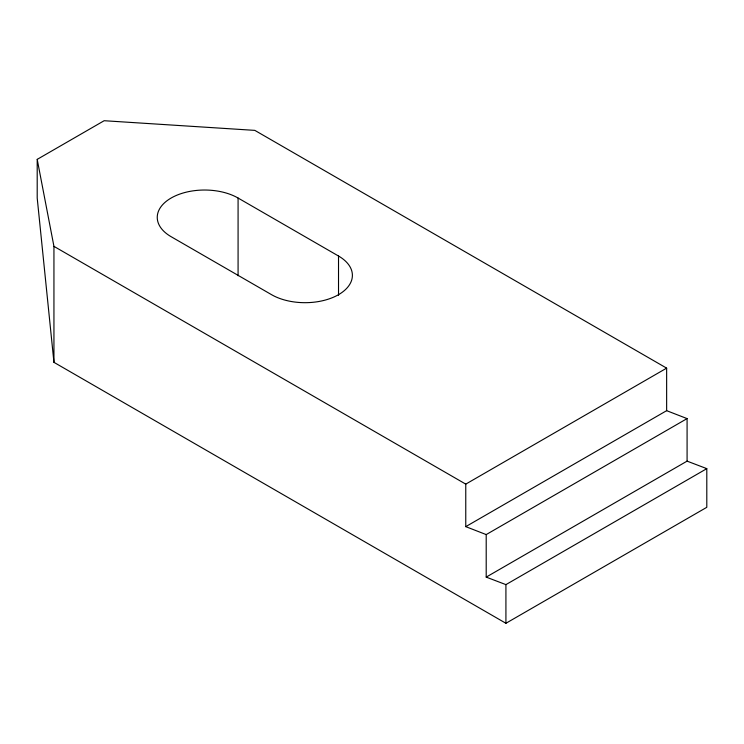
<?xml version="1.0" encoding="UTF-8"?>
<svg xmlns="http://www.w3.org/2000/svg" width="744" height="744" viewBox="0 0 744 744"><rect width="100%" height="100%" fill="white"/><g stroke="black" fill="none" stroke-linecap="round" stroke-linejoin="round"><path stroke-width="1.12" d="M37.2 159.374L104.16 120.714L254.82 130.377L666.643 368.141L666.643 410.669L465.763 526.64L465.763 484.121L53.94 246.357L37.2 159.374L37.2 198.034L53.94 362.337L505.92 623.286L706.8 507.306L706.8 468.646L687.084 461.131L486.204 577.111L486.204 534.583L687.084 418.602L687.084 461.131M465.763 484.121L666.643 368.141M486.204 577.111L505.92 584.626L706.8 468.646M666.643 410.669L687.084 418.602M465.763 526.64L486.204 534.583M238.08 198.034L338.52 256.02A47.346 27.333 0 0 1 338.52 294.68A47.346 27.333 0 0 1 271.56 294.68L171.12 236.694A47.346 27.333 0 0 1 171.12 198.034A47.346 27.333 0 0 1 238.08 198.034L238.08 275.736M505.92 584.626L505.92 623.286M338.52 256.02L338.52 295.452M53.94 246.357L53.94 362.337"/></g></svg>
